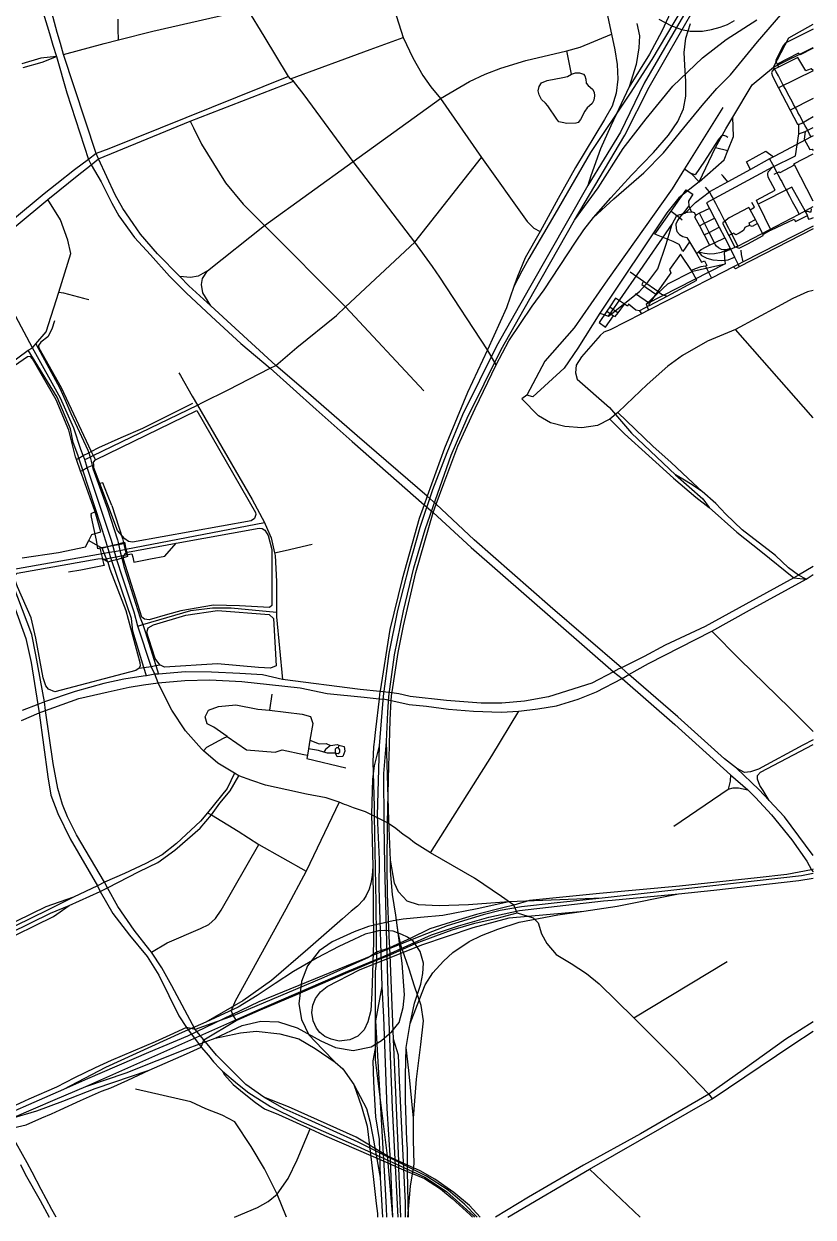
# Model space of a CAD drawing. Header units: inches. Extents: x 13376993 to 13384473, y 3540054 to 3544554.
# Drawn here: x 13382507 to 13384473, y 3540054 to 3543029 of the extents above; entities that cross this region are included whole.
import ezdxf

# ---------------------------------------------------------------- set-up
doc = ezdxf.new("R2010")
doc.units = ezdxf.units.IN
doc.header["$MEASUREMENT"] = 0

msp = doc.modelspace()

# ---------------------------------------------------------------- linework, layer by layer
for points in [[(13384235.8, 3543350.7), (13384212, 3543337.8), (13384193.4, 3543324.5), (13384178.8, 3543310.9), (13384162, 3543290.2), (13384148.3, 3543269.7), (13384136.4, 3543242.1), (13384130.4, 3543215.3), (13384125.6, 3543159.8), (13384124.4, 3543106), (13384119.4, 3543075.9), (13384112.6, 3543046.5), (13384095.9, 3543010.8), (13384065.4, 3542953.3), (13384015, 3542871.8)], [(13382589.9, 3543007.5), (13382572.6, 3543069.3), (13382532.8, 3543207.3)], [(13382508.4, 3543204.7), (13382522.4, 3543163.8), (13382570.2, 3543004.5)], [(13384193.2, 3543147.2), (13384144.1, 3543063.2), (13384070.8, 3542939.7)], [(13383398.1, 3543145.7), (13383434.6, 3543046.9), (13383451.8, 3542995.1), (13383476.1, 3542944.4), (13383501, 3542899.8), (13383520.5, 3542872), (13383545, 3542842.7), (13383646.4, 3542695.8), (13383760.8, 3542536), (13383777.4, 3542519.2), (13383793.1, 3542511)], [(13383957.8, 3543119.3), (13383949.3, 3543102.7), (13383952.7, 3543088.1), (13383970.5, 3543003.2), (13383978.7, 3542964), (13383985, 3542927.7), (13383986.2, 3542890.7), (13383982.3, 3542855.7), (13383972, 3542823.3), (13383953.3, 3542790.5), (13383881, 3542670.6), (13383837.5, 3542593.8), (13383793.1, 3542511), (13383755.4, 3542445.4), (13383736.3, 3542399.3), (13383727.3, 3542374.1)], [(13383878.3, 3542539.6), (13384004.1, 3542751.1), (13384064.4, 3542870.8), (13384181.8, 3543075.5), (13384221.7, 3543141.3)], [(13384205.6, 3543145.3), (13384138.3, 3543029.8), (13384052.4, 3542880.7), (13383993.4, 3542758.4), (13383911.8, 3542625.6)], [(13383480.9, 3542484.9), (13383327.1, 3542685.5), (13383205, 3542852.1), (13383178.2, 3542886.1), (13383170.8, 3542891.6), (13383165.8, 3542897.6), (13383105.2, 3542998.5), (13383064.2, 3543064.8), (13383048.3, 3543095)], [(13383925.9, 3542545.8), (13383976.9, 3542592.7), (13384051.3, 3542657.8), (13384100.3, 3542706.9), (13384151.3, 3542769.5), (13384196.9, 3542825.5), (13384233.4, 3542868), (13384267, 3542901.7), (13384334.2, 3542983.8), (13384392.7, 3543051.4), (13384437.5, 3543109.7)], [(13382605.2, 3542952.8), (13382706.3, 3542979.8), (13382742.4, 3542988.8), (13382828, 3543010.4), (13383064.2, 3543064.8)], [(13382741.9, 3543015.3), (13382741.4, 3543040.2)], [(13383417.6, 3541232.9), (13383419.3, 3541293.6), (13383422, 3541341.9), (13383422.1, 3541343.3), (13383423.6, 3541361), (13383423.9, 3541363.8), (13383438.8, 3541461.8), (13383452.2, 3541527.8), (13383483.1, 3541661.2), (13383526.3, 3541810.9), (13383533.5, 3541831.9), (13383552.6, 3541882.8), (13383588.1, 3541975.7), (13383630.7, 3542069.9), (13383683.2, 3542178.7), (13383715.2, 3542238.6), (13383772.8, 3542324.7), (13383803.1, 3542365.9), (13383881, 3542484.7), (13383901.5, 3542515.3), (13383925.9, 3542545.8), (13383968.7, 3542595), (13384020.7, 3542651.7), (13384075, 3542707.7), (13384113.1, 3542751.2), (13384135.8, 3542785.2), (13384150.3, 3542816.8), (13384156.3, 3542848.2), (13384156.2, 3542885), (13384153.4, 3542925.4), (13384151.7, 3542957), (13384156.1, 3542993.1), (13384167.2, 3543029.9)], [(13384033.5, 3543029.4), (13384040.7, 3542999), (13384038.4, 3542968.7), (13384032.3, 3542927.3), (13384015, 3542871.8)], [(13384057, 3542792.1), (13384123.7, 3542873.6), (13384197.1, 3542944.1), (13384256.8, 3542990), (13384332.7, 3543038.4)], [(13384088.6, 3543040.6), (13384118.3, 3543024.7), (13384145, 3543015), (13384167, 3543010.8), (13384197.1, 3543010.9), (13384219.7, 3543014.4), (13384241.7, 3543020.3), (13384259.6, 3543027.5), (13384277.3, 3543036.9)], [(13384169.2, 3542656.1), (13384189.5, 3542634.9), (13384230.2, 3542720.4), (13384255.3, 3542767.2), (13384272.8, 3542796.5), (13384321, 3542877.1), (13384374.6, 3542920.9), (13384412.7, 3542994.1), (13384473, 3543028.1)], [(13382570.2, 3543004.5), (13382578.8, 3542975.7)], [(13382597.5, 3542979.7), (13382589.9, 3543007.5)], [(13382742.4, 3542988.8), (13382741.9, 3543015.3)], [(13382964, 3542413.2), (13383106.1, 3542526.4), (13383327.1, 3542685.5), (13383545, 3542842.7), (13383617, 3542885), (13383656.3, 3542903.1), (13383694.8, 3542918.5), (13383757.6, 3542937.3), (13383859.5, 3542961.5), (13383893, 3542970.8), (13383970.5, 3543003.2)], [(13384473, 3543015.6), (13384403.4, 3542981), (13384398.6, 3542974.3), (13384379.5, 3542936.3), (13384383.4, 3542927.9), (13384386.5, 3542921)], [(13382578.8, 3542975.7), (13382587.5, 3542947.5), (13382613.2, 3542857), (13382667.2, 3542691), (13382674, 3542677.1), (13382699.1, 3542635), (13382726.1, 3542582.1), (13382743.5, 3542550.2), (13382782, 3542496.1), (13382821.7, 3542452.9), (13382869.7, 3542400), (13382911.2, 3542357.9), (13382973.7, 3542299), (13383047, 3542232.3), (13383119.9, 3542170.1), (13383234.5, 3542067.6), (13383324.7, 3541987.7)], [(13383337.3, 3542001.7), (13383209.3, 3542112.9), (13383134.1, 3542177.4), (13382972.4, 3542325.8), (13382917.5, 3542376.1), (13382895.2, 3542398.8), (13382839.7, 3542455.2), (13382797.5, 3542504.9), (13382778.6, 3542530.9), (13382752.8, 3542568.6), (13382734.1, 3542602.4), (13382692.9, 3542692.3), (13382686.3, 3542705.8), (13382605.2, 3542952.8), (13382597.5, 3542979.7)], [(13383170.8, 3542891.6), (13383369.6, 3542964.5), (13383451.8, 3542995.1)], [(13384468.2, 3542747), (13384464.4, 3542754), (13384457, 3542767.9), (13384453.5, 3542774.3), (13384449.3, 3542782.2), (13384446.1, 3542788.1), (13384442.3, 3542795), (13384439.3, 3542800.8), (13384435.3, 3542808.1), (13384432.1, 3542814.1), (13384428.1, 3542821.5), (13384424.6, 3542828), (13384420.7, 3542835.2), (13384417.5, 3542841.2), (13384413.3, 3542848.9), (13384410.2, 3542854.7), (13384406.5, 3542861.6), (13384403.2, 3542867.7), (13384397.9, 3542877.5), (13384393.4, 3542886), (13384386.5, 3542898.8), (13384380.7, 3542909.5), (13384374.6, 3542920.9), (13384473, 3542970)], [(13382549.2, 3542942.9), (13382501.5, 3542929.4)], [(13382587.5, 3542947.5), (13382549.2, 3542942.9)], [(13382552.5, 3542933), (13382587.5, 3542947.5)], [(13383870.7, 3542903.7), (13383859.5, 3542961.5)], [(13384070.8, 3542939.7), (13384017.2, 3542856.3)], [(13384473, 3542912.5), (13384467.8, 3542916.4), (13384459.3, 3542913.5), (13384455, 3542911.3), (13384435.3, 3542944.8), (13384386.5, 3542921), (13384374.4, 3542915.1), (13384370.7, 3542910.7), (13384369.5, 3542906.6), (13384371.7, 3542898.7), (13384387.2, 3542869.1), (13384416.1, 3542814), (13384434.3, 3542779.1), (13384437.1, 3542779), (13384439.2, 3542778.9), (13384444.7, 3542781.5), (13384473, 3542798.1)], [(13384473, 3542967.9), (13384441, 3542951.5), (13384436.3, 3542955.3), (13384383.4, 3542927.9)], [(13382504.7, 3542920), (13382552.5, 3542933)], [(13384473, 3542911.5), (13384387.2, 3542869.1)], [(13383165.8, 3542897.6), (13382717.9, 3542716.9), (13382686.3, 3542705.8), (13382667.2, 3542691), (13382633.1, 3542665)], [(13382639.4, 3542649.9), (13382674, 3542677.1), (13382692.9, 3542692.3), (13382921.3, 3542786.2), (13383178.2, 3542886.1)], [(13383810.3, 3542887.9), (13383849.4, 3542894.8), (13383861.1, 3542897.8), (13383870.7, 3542903.7), (13383881, 3542906.4), (13383891.3, 3542907.1), (13383900.9, 3542903.7), (13383904.3, 3542899.2), (13383906.4, 3542891.3), (13383907.4, 3542881), (13383912.2, 3542875.2), (13383923.5, 3542865.9), (13383927.3, 3542858.4), (13383928.3, 3542849.1), (13383926.6, 3542838.8), (13383922.8, 3542830.6), (13383916, 3542824.4), (13383910.1, 3542819.3), (13383904, 3542811.4), (13383893.7, 3542790.1), (13383887.8, 3542783.3), (13383881.7, 3542780.9), (13383859.7, 3542780.5), (13383847.7, 3542782.6), (13383839.1, 3542784.7), (13383834.3, 3542791.5), (13383811.7, 3542824.4), (13383806.6, 3542831), (13383795.9, 3542840.2), (13383790.8, 3542851.5), (13383788, 3542861.8), (13383790.4, 3542872.8), (13383796.6, 3542881.4), (13383810.3, 3542887.9)], [(13384015, 3542871.8), (13383969.2, 3542774.6), (13383942.9, 3542717.3), (13383919, 3542649.8), (13383911.8, 3542625.6)], [(13384017.2, 3542856.3), (13383918.4, 3542707.7)], [(13382528, 3542221.6), (13382402.9, 3542455.2), (13382393.4, 3542469.3), (13382295.6, 3542645), (13382269, 3542691.1), (13382241.5, 3542741.1), (13382196, 3542833.4), (13382190.6, 3542844.9)], [(13384248.3, 3542820.6), (13384152.9, 3542667.1), (13384122, 3542617.3), (13383961.1, 3542390.4), (13383877.6, 3542270.7), (13383804.5, 3542187.9), (13383759.6, 3542103.4), (13383747, 3542094)], [(13384473, 3542842.6), (13384416.1, 3542814)], [(13383878.3, 3542539.6), (13383937.9, 3542619.8), (13383999.6, 3542717.9), (13384057, 3542792.1)], [(13384189.5, 3542634.9), (13384251.2, 3542689.8), (13384260.6, 3542712.7), (13384275.1, 3542748.1), (13384272.8, 3542796.5)], [(13382921.3, 3542786.2), (13382929.4, 3542769.5), (13382949.4, 3542728.8), (13383009, 3542632.9), (13383053.1, 3542579.7), (13383106.1, 3542526.4), (13383308, 3542323.4), (13383502.9, 3542114.4)], [(13384331.6, 3542588.9), (13384378.6, 3542614.3), (13384361.2, 3542646.3), (13384360.1, 3542654.1), (13384361.2, 3542659.8), (13384371.6, 3542671.3), (13384429.3, 3542700.1), (13384437.3, 3542754.9), (13384437.1, 3542779)], [(13384437.3, 3542754.9), (13384452.9, 3542760.1), (13384473, 3542770.2)], [(13384260.8, 3542745.5), (13384255.3, 3542749), (13384250.6, 3542750.4), (13384243.9, 3542749.2), (13384236.4, 3542739.3), (13384202.3, 3542686.9), (13384179.5, 3542652.1), (13384169.2, 3542656.1)], [(13384473, 3542749.5), (13384468.2, 3542747), (13384391.7, 3542706.8), (13384374.7, 3542697.5), (13384364.6, 3542692), (13384317, 3542666), (13384260.4, 3542635), (13384214.6, 3542610), (13384219.4, 3542601), (13384223, 3542594.2), (13384226.3, 3542587.7), (13384229.5, 3542581.8), (13384233, 3542575.1), (13384236.5, 3542568.4), (13384239.4, 3542562.9), (13384243, 3542556.1), (13384245.8, 3542550.7), (13384249.8, 3542543), (13384252.6, 3542537.7), (13384256.1, 3542531.1), (13384259.1, 3542525.3), (13384262.4, 3542519.1), (13384265.7, 3542512.7), (13384269.3, 3542505.9), (13384272.2, 3542500.4), (13384275.2, 3542494.7), (13384278.4, 3542488.6), (13384285.7, 3542474.7), (13384437.9, 3542554.6), (13384473, 3542573.1)], [(13384452.9, 3542760.1), (13384450.6, 3542741.2), (13384465.1, 3542715.8), (13384470.9, 3542716.7), (13384473, 3542712.8)], [(13383918.4, 3542707.7), (13383829.6, 3542554.3)], [(13384230.2, 3542720.4), (13384260.6, 3542712.7)], [(13384317, 3542666), (13384306.8, 3542684.7), (13384354.9, 3542711.1), (13384374.7, 3542697.5)], [(13384376.1, 3542654.2), (13384388.2, 3542660.3), (13384390.9, 3542658.5), (13384426.4, 3542677.2), (13384425.1, 3542679.9), (13384473, 3542704.6)], [(13383480.9, 3542484.9), (13383646.4, 3542695.8)], [(13384371.6, 3542671.3), (13384207.2, 3542583), (13384214.6, 3542568.8), (13384227.2, 3542544.7), (13384239.2, 3542521.9), (13384253.2, 3542495.1), (13384266.5, 3542469.8), (13384277.3, 3542447.2), (13384286.2, 3542428.8), (13384288.9, 3542423)], [(13384364.6, 3542692), (13384371.5, 3542679.1), (13384381.8, 3542659.8), (13384385.1, 3542653.6), (13384388.5, 3542647.2), (13384391.3, 3542641.9), (13384394.8, 3542635.4), (13384397.6, 3542630.1), (13384401.7, 3542622.5), (13384404.5, 3542617.2), (13384408, 3542610.7), (13384411, 3542605.1), (13384414.2, 3542599), (13384417.5, 3542592.9), (13384421, 3542586.2), (13384424.1, 3542580.5), (13384427.2, 3542574.7), (13384430.6, 3542568.3), (13384437.9, 3542554.6)], [(13384473, 3542586.5), (13384426.4, 3542677.2)], [(13382633.1, 3542665), (13382588.3, 3542629.9)], [(13382596.1, 3542614.7), (13382639.4, 3542649.9)], [(13384152.9, 3542667.1), (13384160.6, 3542661.9)], [(13384160.6, 3542661.9), (13384169.2, 3542656.1)], [(13384260.4, 3542635), (13384248.6, 3542649.2), (13384245, 3542653.6)], [(13381956.8, 3542083.8), (13381971.3, 3542094), (13382094.2, 3542196.8), (13382109.6, 3542211.7), (13382402.9, 3542455.2), (13382566.4, 3542590.7), (13382596.1, 3542614.7)], [(13382588.3, 3542629.9), (13382557.1, 3542605.2), (13382393.4, 3542469.3), (13382223.5, 3542325.7), (13382181.2, 3542297.6), (13382095.3, 3542225.3)], [(13383911.8, 3542625.6), (13383766.7, 3542370.8)], [(13384189.5, 3542634.9), (13384138.4, 3542595.3), (13384108.6, 3542557.5), (13383941.9, 3542307.2), (13383963.5, 3542300.3), (13384040.4, 3542361.4), (13384061.5, 3542385.1), (13384086.1, 3542418.3), (13384106.8, 3542479.3), (13384121.6, 3542529.8)], [(13384165, 3542485.4), (13384148.2, 3542461.6), (13384139.6, 3542479), (13384124.3, 3542486.4), (13384078.5, 3542504.6), (13384119.3, 3542562.2), (13384156.6, 3542615), (13384173.3, 3542604.4), (13384162.3, 3542587.2), (13384163.6, 3542574.9), (13384169.7, 3542559.4)], [(13384214.6, 3542610), (13384209.3, 3542616.9), (13384205.2, 3542622.1)], [(13384473, 3542545.6), (13384463.1, 3542541.5), (13384460.4, 3542545.5), (13384458.7, 3542550.9), (13384456.7, 3542557), (13384454.5, 3542560.8), (13384419.7, 3542621.8), (13384336.4, 3542579.7), (13384331.6, 3542588.9)], [(13382528, 3542221.6), (13382536.3, 3542231.5), (13382561.9, 3542260.8), (13382593.9, 3542360.2), (13382623.2, 3542456.6), (13382616.3, 3542489.4), (13382598.1, 3542540.3), (13382566.4, 3542590.7)], [(13384121.6, 3542529.8), (13384133.3, 3542551.2), (13384141, 3542553.2), (13384154.1, 3542556.7), (13384179.8, 3542583.2), (13384214.6, 3542610)], [(13384316.5, 3542565.2), (13384327.4, 3542571.8), (13384320.4, 3542583.1)], [(13383829.6, 3542554.3), (13383764.5, 3542444.2), (13383747.5, 3542412.1), (13383727.3, 3542374.1)], [(13384119.3, 3542562.2), (13384140.5, 3542545.7), (13384146.4, 3542540.3)], [(13384214.6, 3542568.8), (13384190, 3542556.7), (13384180.6, 3542552.1), (13384177.6, 3542557.4), (13384172.7, 3542559.6), (13384169.7, 3542559.4), (13384150.4, 3542558), (13384140.5, 3542545.7), (13384135.1, 3542538.9), (13384131.3, 3542529.1), (13384132.1, 3542518.4), (13384133.9, 3542511.2), (13384139.8, 3542503.5), (13384148.7, 3542498.5), (13384158.3, 3542496.6), (13384165, 3542485.4), (13384182.3, 3542456.2), (13384187.1, 3542460.3), (13384193.8, 3542466), (13384204.6, 3542472.3), (13384214.8, 3542477.1), (13384227.3, 3542483), (13384253.2, 3542495.1)], [(13384163.6, 3542574.9), (13384150.4, 3542558)], [(13384180.6, 3542552.1), (13384177.4, 3542547.4), (13384190.2, 3542525.7), (13384201.3, 3542502.5), (13384214.8, 3542477.1)], [(13384258.7, 3542466.1), (13384251.7, 3542465.6), (13384245.2, 3542466.4), (13384237.5, 3542470.4), (13384232, 3542474.7), (13384229.4, 3542478.8), (13384227.3, 3542483), (13384214.1, 3542509), (13384202.5, 3542532), (13384190, 3542556.7)], [(13384336.4, 3542579.7), (13384367.7, 3542514.6), (13384348.8, 3542504), (13384334.4, 3542531.2), (13384329.2, 3542541.1), (13384316.5, 3542565.2), (13384313.2, 3542571.3), (13384264, 3542545.3), (13384248.2, 3542533), (13384247.8, 3542530.3), (13384263.1, 3542501.1), (13384277.3, 3542473.8), (13384288.5, 3542469.5), (13384310.4, 3542480.2), (13384348.6, 3542500.9), (13384348.8, 3542504)], [(13384454.5, 3542560.8), (13384460.2, 3542561.8), (13384463.6, 3542560.4), (13384468.1, 3542559.9), (13384469, 3542567.6)], [(13383777.9, 3542362.3), (13383878.3, 3542539.6)], [(13384473, 3542524.2), (13384298.9, 3542435.2), (13384286.2, 3542428.8), (13384274.4, 3542422.7), (13384219.8, 3542394.8), (13384063.1, 3542314.8), (13384045.8, 3542305.9), (13383967.1, 3542265.7), (13383951.8, 3542260), (13383942.2, 3542252.1), (13383896, 3542198.7)], [(13383963.5, 3542300.3), (13384034.4, 3542403.1), (13384121.6, 3542529.8)], [(13384190.2, 3542525.7), (13384202.5, 3542532), (13384227.2, 3542544.7)], [(13384315.6, 3542527), (13384303.2, 3542521.2), (13384299.8, 3542513.4), (13384289.2, 3542507.1), (13384280.5, 3542502.9), (13384276.5, 3542505.3), (13384275.5, 3542507.3), (13384263.1, 3542501.1)], [(13384334.4, 3542531.2), (13384321, 3542523.4), (13384315.9, 3542525.6), (13384315.6, 3542527), (13384314.1, 3542532.7), (13384329.2, 3542541.1)], [(13384367.7, 3542514.6), (13384425.6, 3542541.7), (13384429.3, 3542535.9), (13384458.7, 3542550.9)], [(13384201.3, 3542502.5), (13384214.1, 3542509), (13384239.2, 3542521.9)], [(13384473, 3542518.1), (13384288.9, 3542423), (13384279.8, 3542418.3), (13384274.4, 3542422.7)], [(13383015.3, 3542116.7), (13383119.9, 3542170.1), (13383134.1, 3542177.4), (13383186.9, 3542222.1), (13383285.4, 3542302.2), (13383308, 3542323.4), (13383480.9, 3542484.9)], [(13383683.2, 3542178.7), (13383662.1, 3542216.5), (13383542.9, 3542397.6), (13383524.5, 3542423.6), (13383480.9, 3542484.9)], [(13384285.7, 3542474.7), (13384251.2, 3542459.8), (13384252.5, 3542444.2), (13384253.1, 3542436.9), (13384253.6, 3542430.2), (13384057.4, 3542329.8), (13384063.1, 3542314.8)], [(13384187.1, 3542460.3), (13384202.6, 3542456.8), (13384216, 3542455.8), (13384227.7, 3542456.6), (13384244.8, 3542459.5), (13384258.7, 3542466.1), (13384266.5, 3542469.8)], [(13384298.9, 3542435.2), (13384294.3, 3542453.7), (13384293.8, 3542464.4)], [(13384205.3, 3542424.7), (13384193, 3542422.9), (13384179.2, 3542418.4), (13384169.7, 3542413.6), (13384142.6, 3542454.7), (13384115.4, 3542416.3), (13384118.8, 3542408.4), (13384086.1, 3542362.3), (13384080.8, 3542354.9), (13384065, 3542332.6), (13384063.8, 3542331), (13384065.2, 3542326.9), (13384109, 3542350.2), (13384183.3, 3542389.8), (13384169.7, 3542413.6)], [(13384182.3, 3542456.2), (13384195.1, 3542435.1), (13384202.1, 3542438.3), (13384208.2, 3542426.7), (13384205.3, 3542424.7), (13384219.8, 3542394.8)], [(13384187.1, 3542460.3), (13384195.1, 3542451.4), (13384208.6, 3542444.6), (13384223.1, 3542440.5), (13384246, 3542438.5), (13384261.6, 3542440.5), (13384277.3, 3542447.2)], [(13382964, 3542413.2), (13382940.5, 3542400.2), (13382921.8, 3542396.6), (13382895.2, 3542398.8)], [(13382972.4, 3542325.8), (13382952.5, 3542358.7), (13382948.9, 3542379.2), (13382951.9, 3542394.2), (13382964, 3542413.2)], [(13384017.2, 3542410.7), (13384050.4, 3542387.4), (13384086.1, 3542362.3)], [(13384057.4, 3542329.8), (13384111.4, 3542381), (13384173.6, 3542412.1), (13384253.6, 3542430.2)], [(13383727.3, 3542374.1), (13383709.5, 3542320.5), (13383662.1, 3542216.5), (13383612.3, 3542110), (13383554.4, 3541970.7), (13383511.4, 3541851.7), (13383503.6, 3541830.2), (13383491.2, 3541795.8), (13383449, 3541644.9), (13383418.8, 3541518.9), (13383393.9, 3541366.4), (13383393.7, 3541364.4), (13383391.9, 3541347.7), (13383391.9, 3541346.6), (13383382.8, 3541269.9), (13383379.2, 3541239)], [(13384050.4, 3542387.4), (13384045.9, 3542379), (13384080.8, 3542354.9)], [(13382593.9, 3542360.2), (13382605, 3542358.5)], [(13382605, 3542358.5), (13382655, 3542345)], [(13382655, 3542345), (13382668.7, 3542341.5)], [(13383766.7, 3542370.8), (13383683.8, 3542225.2), (13383599.5, 3542053.9), (13383560.4, 3541959.7), (13383524.4, 3541866.9), (13383493.1, 3541773.5), (13383466, 3541676), (13383437.7, 3541566.4), (13383416.1, 3541459.4), (13383401.5, 3541352.7), (13383398.5, 3541312.3)], [(13383413.7, 3541313), (13383415.7, 3541352.2), (13383429.7, 3541455.8), (13383452.3, 3541565.9), (13383478.5, 3541673.2), (13383506.1, 3541768.3), (13383537.6, 3541859.3), (13383571.3, 3541953.5), (13383610.9, 3542046), (13383695.6, 3542216.9), (13383777.9, 3542362.3)], [(13384473, 3542363.8), (13384458.8, 3542361), (13384422.2, 3542344), (13384384, 3542323.4), (13384279.8, 3542266.9), (13384210.1, 3542237.9), (13384147.3, 3542201.9), (13384110.8, 3542175.2), (13384059.6, 3542130.2), (13384007.6, 3542079.7), (13383986.1, 3542060.2), (13383966.9, 3542043), (13383935.9, 3542027.8), (13383897.2, 3542022), (13383854.5, 3542025.2), (13383818.4, 3542034.3), (13383788.8, 3542051.6), (13383747, 3542094)], [(13384065.2, 3542326.9), (13384040.5, 3542313.8), (13384031, 3542315.4), (13384012.7, 3542329.7), (13384010.7, 3542324.9), (13384003.1, 3542329.8), (13383980.3, 3542344.8), (13383966.2, 3542323.5), (13383958.8, 3542312.3), (13383940.3, 3542284.4), (13383955.9, 3542273.1), (13383975.4, 3542301.1), (13383980.1, 3542298.9), (13383987.2, 3542308.4), (13384003.1, 3542329.8)], [(13384030.9, 3542356.5), (13384065, 3542332.6)], [(13384086.1, 3542362.3), (13384095.7, 3542355), (13384104.1, 3542351.8), (13384109, 3542350.2)], [(13383966.2, 3542323.5), (13383987.2, 3542308.4)], [(13382582.7, 3542288.4), (13382576.2, 3542267.8), (13382565.9, 3542249), (13382548.4, 3542235.6), (13382543.2, 3542227.4), (13382543.6, 3542221.2), (13382599.1, 3542122.1), (13382667.4, 3541977.3), (13382674.3, 3541962.5), (13382693.1, 3541972.9), (13382749, 3541997.6), (13382803.2, 3542021.2), (13382927.7, 3542083.3)], [(13383941.9, 3542307.2), (13383887, 3542220.3), (13383853.1, 3542170.3), (13383774.3, 3542099.4), (13383759.6, 3542103.4)], [(13383958.8, 3542312.3), (13383975.4, 3542301.1)], [(13384040.5, 3542313.8), (13384045.8, 3542305.9)], [(13384473, 3542046.7), (13384279.8, 3542266.9)], [(13382558.1, 3541339.1), (13382536.1, 3541456.2), (13382526, 3541506.4), (13382503.4, 3541568.2), (13382465.4, 3541667), (13382438.1, 3541716.3), (13382406.9, 3541765.6), (13382240.6, 3542010.9), (13382109.6, 3542211.7), (13382095.3, 3542225.3)], [(13382536.3, 3542231.5), (13382596.1, 3542121), (13382609.8, 3542090.5), (13382623.8, 3542057.2), (13382666, 3541966.3), (13382668.2, 3541959.2), (13382671.4, 3541949), (13382674.6, 3541938.9), (13382676.6, 3541927.9), (13382678, 3541920.1), (13382714.7, 3541819.9), (13382739.8, 3541742.4), (13382742, 3541732.8), (13382746, 3541716.3), (13382750.6, 3541696.8), (13382755.5, 3541676.2), (13382796.4, 3541548.3), (13382802.6, 3541531.7), (13382809, 3541514.3), (13382835.7, 3541429.1), (13382842.2, 3541408.1)], [(13382240.6, 3542010.9), (13382517.2, 3542215.1), (13382528, 3542221.6)], [(13382501.9, 3541698.1), (13382593, 3541710.6), (13382660.5, 3541725), (13382668.2, 3541740.9), (13382676, 3541756.2), (13382698.1, 3541762.9), (13382684, 3541812), (13382650.7, 3541905.8), (13382647.8, 3541914), (13382637.5, 3541942.7), (13382635.1, 3541949.5), (13382618.7, 3542015.8), (13382587.3, 3542091.6), (13382527.9, 3542193.4), (13382522.8, 3542199.4), (13382515.7, 3542199.1), (13382472.1, 3542168.7)], [(13382811.8, 3541403.9), (13382805.6, 3541424.4), (13382777.8, 3541515.3), (13382774.4, 3541546.2), (13382726.1, 3541690), (13382722.6, 3541700.5), (13382719.2, 3541711.5), (13382714.9, 3541725.6), (13382698.3, 3541779.4), (13382653.2, 3541916.6), (13382643.5, 3541945.9), (13382640.6, 3541954.7), (13382629.7, 3541984.9), (13382622.8, 3542019.2), (13382589.2, 3542098.1), (13382517.2, 3542215.1)], [(13383292.1, 3541088.5), (13383259.4, 3541099.1), (13383210.7, 3541108.3), (13383161.8, 3541119.1), (13383108.7, 3541130.9), (13383074.4, 3541142.7), (13383042.5, 3541154.3), (13383031.1, 3541160.7), (13382989.6, 3541186.1), (13382954.4, 3541216.5), (13382948.8, 3541221.3), (13382909.1, 3541266.8), (13382874.8, 3541317.6), (13382857.5, 3541351.9), (13382841.3, 3541386), (13382833.1, 3541407.4), (13382824.1, 3541427.1), (13382790.6, 3541527.5), (13382781.4, 3541562.1), (13382752.5, 3541649.7), (13382737.8, 3541693), (13382732.3, 3541713.9), (13382728.3, 3541729.1), (13382725, 3541741.3), (13382664, 3541922.5), (13382658.4, 3541943.1), (13382654, 3541952.5), (13382648.4, 3541967.4), (13382631.1, 3542020.7), (13382598.1, 3542096.1), (13382528, 3542221.6)], [(13383896, 3542198.7), (13383882.8, 3542178.1), (13383880.8, 3542158.8), (13383885.4, 3542143.1), (13383966, 3542072.1), (13384020.6, 3542008.4), (13384130, 3541904.4)], [(13382892.8, 3542158.5), (13382896.6, 3542151.9)], [(13382896.6, 3542151.9), (13382925.8, 3542101)], [(13382951.7, 3542085), (13383015.3, 3542116.7)], [(13382658.4, 3541943.1), (13382671.4, 3541949), (13382679.2, 3541952.7), (13382938.9, 3542077.9)], [(13382925.8, 3542101), (13382938.9, 3542077.9)], [(13382938.9, 3542077.9), (13382951.7, 3542085)], [(13382938.9, 3542077.9), (13383075.5, 3541843.4), (13383106, 3541786), (13383107.7, 3541781.3), (13383122.8, 3541747.2), (13383131, 3541710.4), (13383132.5, 3541703.6), (13383136.4, 3541638.7), (13383136.4, 3541562.3), (13383136.4, 3541550.6), (13383151.2, 3541394.3)], [(13382680.8, 3541921.7), (13382680.6, 3541929.8), (13382680.4, 3541936.1), (13382684.6, 3541941.9), (13382937.3, 3542065), (13383083.8, 3541810.9), (13383084.8, 3541805.7), (13383081.4, 3541796.1), (13383072.8, 3541790.3), (13382777.2, 3541736.8), (13382767.6, 3541738.5), (13382758.3, 3541745), (13382739.8, 3541765.9), (13382695.5, 3541882.7), (13382680.8, 3541921.7)], [(13383966.9, 3542043), (13384003.5, 3542007.2), (13384063.6, 3541951.8), (13384124.9, 3541896.4), (13384180.9, 3541848.6), (13384214.4, 3541823.3), (13384283, 3541761.5), (13384342.5, 3541714.3), (13384424.9, 3541647.7), (13384455.4, 3541644.7), (13384436.9, 3541654.3), (13384411.5, 3541672.7), (13384379.2, 3541703.5), (13384296.2, 3541767.4), (13384255.3, 3541806.5), (13384230.3, 3541833), (13384196.7, 3541863.3), (13384161.3, 3541896.4), (13384119.3, 3541935), (13384073.8, 3541976.3), (13383986.1, 3542060.2)], [(13383324.7, 3541987.7), (13383503.6, 3541830.2), (13383526.3, 3541810.9), (13383621, 3541723.2), (13383975.7, 3541413.5), (13383997.6, 3541396.8), (13384128.6, 3541282.3), (13384267.5, 3541156.8), (13384310, 3541119.5), (13384329.9, 3541100.2), (13384369.3, 3541056.9), (13384419.7, 3540994.5), (13384457, 3540941.3), (13384469.2, 3540920.2)], [(13384473.1, 3540955.3), (13384453.9, 3540981.5), (13384401.5, 3541052.3), (13384363.5, 3541092.7), (13384337.9, 3541120), (13384282.4, 3541173.7), (13384252.1, 3541196.3), (13384135.8, 3541301.6), (13384014.3, 3541406.9), (13383995.7, 3541423.8), (13383817.5, 3541576.8), (13383628.9, 3541742.5), (13383533.5, 3541831.9), (13383511.4, 3541851.7), (13383337.3, 3542001.7)], [(13382637.5, 3541942.7), (13382643.5, 3541945.9), (13382654, 3541952.5), (13382668.2, 3541959.2), (13382674.3, 3541962.5), (13382679.2, 3541952.7), (13382684.6, 3541941.9)], [(13382647.8, 3541914), (13382653.2, 3541916.6), (13382664, 3541922.5), (13382676.6, 3541927.9), (13382680.6, 3541929.8)], [(13384196.7, 3541863.3), (13384167.9, 3541882.4), (13384153, 3541891.5), (13384130, 3541904.4), (13384198.6, 3541844.6), (13384214.4, 3541823.3)], [(13382714.8, 3541854.9), (13382703.1, 3541884.3), (13382695.5, 3541882.7)], [(13382725.5, 3541828.4), (13382714.8, 3541854.9)], [(13382684, 3541812), (13382673.2, 3541807.8), (13382673.9, 3541803.1)], [(13382725.5, 3541828.4), (13382752.6, 3541746), (13382755.6, 3541732.3), (13382761.6, 3541704.9)], [(13382447.5, 3541664.2), (13382465.4, 3541667), (13382476.4, 3541668.9), (13382706.7, 3541709.3), (13382719.2, 3541711.5), (13382732.3, 3541713.9), (13382746, 3541716.3), (13382760.8, 3541719.2), (13383106, 3541786)], [(13382679.8, 3541775.9), (13382673.9, 3541803.1)], [(13382755.6, 3541732.3), (13382696.2, 3541721.4), (13382691.1, 3541720.5), (13382687.1, 3541741.4), (13382679.8, 3541775.9)], [(13382864.6, 3541556.4), (13382818.7, 3541543.3), (13382807.4, 3541544.7), (13382800.2, 3541549.9), (13382754.7, 3541694.5), (13382755, 3541698), (13382755.1, 3541700.8), (13382759.3, 3541708.2), (13382762.7, 3541710.4), (13382765, 3541711.8), (13382886.3, 3541734), (13383092.6, 3541771.7), (13383099.9, 3541770.7), (13383106.7, 3541766.4), (13383115.2, 3541753), (13383124.7, 3541718.7), (13383124.1, 3541579.2), (13383118.4, 3541573.9), (13383043.9, 3541578), (13382979.1, 3541580), (13382897.7, 3541566), (13382864.6, 3541556.4)], [(13382696.2, 3541721.4), (13382701.8, 3541698.4), (13382702.8, 3541693.9), (13382705.1, 3541683.5), (13382706.2, 3541678.5), (13382648.3, 3541667)], [(13382668.2, 3541740.9), (13382701.7, 3541722)], [(13382701.7, 3541722), (13382714.9, 3541725.6), (13382728.3, 3541729.1), (13382742, 3541732.8), (13382756.9, 3541736.8), (13382760.8, 3541719.2), (13382762.7, 3541710.4), (13382764.8, 3541700.8), (13382755, 3541698), (13382750.6, 3541696.8), (13382737.8, 3541693), (13382726.1, 3541690), (13382715.4, 3541687.1), (13382706.7, 3541709.3), (13382701.7, 3541722)], [(13382857.9, 3541701.8), (13382886.3, 3541734)], [(13383157.6, 3541716.3), (13383224.9, 3541731.4)], [(13382524.9, 3541548.2), (13382490.6, 3541625.6), (13382483.7, 3541644.1), (13382484, 3541653.6), (13382489.7, 3541659.3), (13382690.6, 3541695.4), (13382702.6, 3541696), (13382712.7, 3541690.6), (13382715.4, 3541687.1), (13382721.1, 3541669.7), (13382760.8, 3541566.1), (13382795.7, 3541436.5), (13382796, 3541428.8), (13382793.9, 3541422.5), (13382785.9, 3541416.8), (13382583.4, 3541364), (13382567.9, 3541370.3), (13382561.6, 3541378.3), (13382554.5, 3541398.3), (13382536, 3541497.2), (13382524.9, 3541548.2)], [(13382702.8, 3541693.9), (13382761.6, 3541704.9), (13382775.6, 3541707.9), (13382777.9, 3541699.6), (13382780.5, 3541686.8), (13382822.2, 3541695)], [(13382822.2, 3541695), (13382857.9, 3541701.8)], [(13383131, 3541710.4), (13383157.6, 3541716.3)], [(13382447.5, 3541664.2), (13382485.2, 3541570.4), (13382511.4, 3541496.7), (13382524.5, 3541436.8), (13382541.1, 3541332.1)], [(13382648.3, 3541667), (13382617.4, 3541661.7)], [(13384473.1, 3541676), (13384436.9, 3541654.3)], [(13383466.4, 3541332.5), (13383509.8, 3541328.1), (13383564.4, 3541320.2), (13383627.1, 3541315.4), (13383696.1, 3541312.7), (13383739.6, 3541315.5), (13383787.4, 3541321.5), (13383834, 3541329.1), (13383888, 3541345.4), (13383933.7, 3541364.1), (13383997.6, 3541396.8), (13384014.3, 3541406.9), (13384063.2, 3541434.4), (13384220.9, 3541514.9), (13384314.3, 3541567.3), (13384455.4, 3541644.7)], [(13384436.9, 3541654.3), (13384424.9, 3541647.7), (13384263.3, 3541558.6), (13384203.8, 3541526.7), (13384104.5, 3541480), (13384052.3, 3541451.5), (13383995.7, 3541423.8), (13383989.1, 3541420.7), (13383975.7, 3541413.5), (13383922.1, 3541384.9), (13383813.6, 3541351.1), (13383754, 3541340.8), (13383697.2, 3541335.3), (13383645.6, 3541335.3), (13383559.8, 3541341.7), (13383469.4, 3541352.4)], [(13384455.4, 3541644.7), (13384473.1, 3541656.3)], [(13382790.6, 3541527.5), (13382802.6, 3541531.7), (13382922.4, 3541566.1), (13382976.6, 3541572.9), (13383023.1, 3541572.9), (13383136.4, 3541562.3)], [(13382818.7, 3541493), (13382813.2, 3541511.2), (13382816.2, 3541523.6), (13382829.3, 3541530.4), (13382910.2, 3541554.8), (13382989.4, 3541566.8), (13383117.4, 3541556.8), (13383128.4, 3541546.5), (13383134.9, 3541428.6), (13383121.2, 3541422.7), (13383091, 3541424.1), (13382989.4, 3541433.4), (13382856.7, 3541425.1), (13382845.4, 3541430.6), (13382833.7, 3541447.1), (13382818.7, 3541493)], [(13384473.1, 3541264.7), (13384465.3, 3541272.8), (13384414.9, 3541323.2), (13384289.6, 3541444.8), (13384220.9, 3541514.9)], [(13382793.9, 3541422.5), (13382805.6, 3541424.4), (13382824.1, 3541427.1), (13382835.7, 3541429.1), (13382845.4, 3541430.6)], [(13383451.3, 3541356.6), (13383440.5, 3541359.1), (13383423.6, 3541361), (13383393.7, 3541364.4), (13383344.8, 3541369.9), (13383151.2, 3541394.3), (13383101, 3541405.7), (13383044.6, 3541409.7), (13382974.4, 3541413.1), (13382908.9, 3541413.4), (13382842.2, 3541408.1), (13382833.1, 3541407.4), (13382811.8, 3541403.9), (13382804.1, 3541402.6), (13382756, 3541395.6), (13382705.9, 3541384.6), (13382634.1, 3541364.2), (13382558.1, 3541339.1)], [(13382560.4, 3541317.1), (13382643.4, 3541346.9), (13382716.5, 3541364.1), (13382769.2, 3541375.5), (13382804.6, 3541381.4), (13382841.3, 3541386), (13382907.8, 3541391.9), (13382969.5, 3541393.4), (13383050, 3541389.7), (13383118.5, 3541382.1), (13383194.6, 3541373.4), (13383262.3, 3541359.4), (13383354.8, 3541350.2), (13383391.9, 3541346.6), (13383405.9, 3541345.3), (13383422, 3541341.9), (13383448.4, 3541336.3)], [(13382558.1, 3541339.1), (13382541.1, 3541332.1)], [(13382560.4, 3541317.1), (13382558.1, 3541339.1)], [(13383124.5, 3541357.9), (13383118.6, 3541317.6)], [(13383448.4, 3541336.3), (13383466.4, 3541332.5)], [(13383469.4, 3541352.4), (13383451.3, 3541356.6)], [(13382500.6, 3541292.2), (13382544.5, 3541311), (13382560.4, 3541317.1)], [(13382541.1, 3541332.1), (13382502.3, 3541317.1)], [(13382541.1, 3541332.1), (13382544.5, 3541311), (13382566.1, 3541151.4), (13382573.7, 3541106.5), (13382590.8, 3541060.2), (13382622.3, 3540997.1), (13382689.7, 3540880.2), (13382696.9, 3540866), (13382727.8, 3540811.4), (13382769.7, 3540757), (13382813.4, 3540704.3), (13382843, 3540657.6), (13382892.6, 3540556), (13382911.4, 3540527.1)], [(13382933.6, 3540521.8), (13382875.4, 3540631.2), (13382850.4, 3540675.4), (13382824.8, 3540714.7), (13382820.7, 3540719.8), (13382781, 3540769.6), (13382740.6, 3540828.8), (13382715, 3540875.2), (13382707.2, 3540889.3), (13382637.5, 3541007.4), (13382615.2, 3541051.8), (13382603.2, 3541082.7), (13382591.2, 3541123), (13382579.4, 3541184.9), (13382560.4, 3541317.1)], [(13383013.4, 3541252.2), (13382980, 3541275.4), (13382963.3, 3541283.8), (13382958.5, 3541301.1), (13382966.9, 3541317.8), (13382991.9, 3541327.4), (13383034.3, 3541331), (13383089.9, 3541320.8), (13383118.6, 3541317.6), (13383199.7, 3541308.3), (13383220.6, 3541302.3), (13383226.6, 3541285), (13383219.3, 3541242.8), (13383215.7, 3541221.9), (13383212.9, 3541205.6)], [(13383398.5, 3541312.3), (13383391.6, 3541229.4), (13383387.1, 3541055.7), (13383391.6, 3540945.8), (13383390.9, 3540876.6), (13383398.7, 3540629), (13383402.4, 3540552.8), (13383410.8, 3540325.4), (13383419, 3540195.4)], [(13383438.8, 3540054.2), (13383424.7, 3540327), (13383415.7, 3540563.3), (13383413.5, 3540645.2), (13383406.3, 3540930.4), (13383404, 3541035.7), (13383403.4, 3541160.1), (13383409.9, 3541239.8), (13383413.7, 3541313)], [(13383519.4, 3540962.2), (13383672.5, 3541203.9), (13383739.6, 3541315.5)], [(13382954.4, 3541216.5), (13382962.1, 3541225.9), (13383003.9, 3541248.6), (13383013.4, 3541252.2), (13383061.2, 3541219.3), (13383132.9, 3541213.3), (13383150.2, 3541218.7), (13383204.5, 3541207.4), (13383212.9, 3541205.6), (13383211.7, 3541197.8), (13383309, 3541174.5)], [(13384473.1, 3541244.4), (13384447.3, 3541230.9), (13384336.7, 3541170.5), (13384316.7, 3541163.9), (13384302.2, 3541162.9), (13384282.4, 3541173.7)], [(13383219.3, 3541242.8), (13383242.1, 3541234.2), (13383260.1, 3541234.8), (13383270.2, 3541229.5), (13383286.9, 3541232.4), (13383291.6, 3541231), (13383304.3, 3541227.1), (13383306.6, 3541215.7), (13383301.3, 3541202.6), (13383287.5, 3541202), (13383283.3, 3541210.9), (13383263, 3541210.4), (13383254.3, 3541213.2), (13383241, 3541217.5), (13383215.7, 3541221.9)], [(13383270.2, 3541229.5), (13383257.7, 3541219.9), (13383254.3, 3541213.2)], [(13383291.6, 3541231), (13383289.9, 3541224.1), (13383285.9, 3541223.8), (13383282, 3541220.8), (13383282, 3541215), (13383283.3, 3541210.9), (13383289.3, 3541210.2), (13383293.7, 3541213.3), (13383294.2, 3541218.7), (13383292.5, 3541221.4), (13383289.9, 3541224.1)], [(13383391.6, 3541229.4), (13383379.3, 3541179.2), (13383375.2, 3541146.4), (13383373, 3541058.5), (13383376.1, 3540928.2), (13383374, 3540905.6), (13383370.9, 3540887.1), (13383366.9, 3540871.8), (13383359.5, 3540855.9), (13383352.7, 3540845.2), (13383337.7, 3540829.6), (13383322.3, 3540817.1), (13383300.6, 3540798)], [(13383378.4, 3541232.7), (13383377.7, 3541226.4), (13383376.1, 3541188.9), (13383379.2, 3541077.8), (13383379.3, 3541053.5), (13383383.5, 3540837.8), (13383384.2, 3540749.3), (13383384.7, 3540724.6), (13383384.9, 3540714.9), (13383385.1, 3540694.5), (13383381.8, 3540666.3), (13383381.6, 3540474.9), (13383381.6, 3540446.2), (13383411.7, 3540206.9), (13383413.2, 3540189.2), (13383425.2, 3540054.2)], [(13383379.2, 3541239), (13383378.4, 3541232.7)], [(13383440.3, 3540865.1), (13383430.4, 3540886.8), (13383420.1, 3540944.2), (13383415.7, 3541043.5), (13383409.9, 3541239.8)], [(13383446, 3540054.2), (13383441.2, 3540177.5), (13383440.6, 3540194.1), (13383427.8, 3540498.2), (13383419, 3540708.2), (13383418, 3540725.7), (13383417.6, 3540738.5), (13383417, 3540754.9), (13383412.9, 3540859.7), (13383411.6, 3540931.3), (13383412.5, 3541037.4), (13383416.2, 3541180.1), (13383417.5, 3541226.6)], [(13383417.5, 3541226.6), (13383417.6, 3541232.9)], [(13384363.5, 3541092.7), (13384348.4, 3541117.7), (13384340.1, 3541130.2), (13384334.1, 3541145.7), (13384334.1, 3541155), (13384341.6, 3541163.6), (13384473.1, 3541232.6)], [(13383031.1, 3541160.7), (13383012.7, 3541123), (13382963.8, 3541061.7), (13382946.7, 3541041.1), (13382887.2, 3540985.4), (13382851.4, 3540957.6), (13382810.5, 3540935.6), (13382757.6, 3540911), (13382707.2, 3540889.3), (13382689.7, 3540880.2), (13382630.6, 3540851.6), (13382565.1, 3540819.6), (13382366.1, 3540722.2)], [(13382372.8, 3540713.7), (13382572.6, 3540811.7), (13382619.6, 3540831), (13382696.9, 3540866), (13382715, 3540875.2), (13382794, 3540915.5), (13382840.2, 3540938.4), (13382883.1, 3540969.4), (13382945.6, 3541023.5), (13382974.4, 3541056.8), (13382995.2, 3541086.3), (13383020.2, 3541117.2), (13383042.5, 3541154.3)], [(13384267.5, 3541156.8), (13384266.5, 3541141.1), (13384261.1, 3541121.3), (13384274.2, 3541124.1), (13384287.3, 3541124.2), (13384310, 3541119.5)], [(13384126, 3541029.1), (13384261.1, 3541121.3)], [(13382514.6, 3540189.9), (13382475.7, 3540259.8), (13382467.7, 3540274.2), (13382442.6, 3540321), (13382436.3, 3540332.7), (13382424.4, 3540354.8), (13382395.7, 3540407.9), (13382381.4, 3540441.5), (13382368.9, 3540477.1), (13382361, 3540507.4), (13382351.1, 3540566.9), (13382346.5, 3540595.4), (13382336.2, 3540685.6), (13382329.3, 3540712.1), (13382318.8, 3540761.6), (13382292.6, 3540901.1), (13382250.6, 3541077.3), (13382248.7, 3541083)], [(13383292.1, 3541088.5), (13383209.8, 3540917), (13383159.6, 3540822), (13383033.3, 3540592.2), (13383022.7, 3540568.4), (13383027.7, 3540556), (13383035.6, 3540544.2)], [(13383305.4, 3541083.2), (13383292.1, 3541088.5)], [(13383311.3, 3541080.8), (13383305.4, 3541083.2)], [(13383736, 3540812.7), (13383727.1, 3540832.3), (13383696.6, 3540853.9), (13383629, 3540899.4), (13383519.4, 3540962.2), (13383479.9, 3540987), (13383465.6, 3540998.9), (13383451.6, 3541007.9), (13383433.1, 3541022.8), (13383412.5, 3541037.4), (13383379.3, 3541053.5), (13383357.4, 3541064.3), (13383342.7, 3541069.6), (13383328.1, 3541074.2), (13383311.3, 3541080.8)], [(13382963.8, 3541061.7), (13382974.4, 3541056.8), (13383040.6, 3541016.2), (13383092, 3540982.9), (13383209.8, 3540917)], [(13382824.8, 3540714.7), (13382863.3, 3540738.1), (13382947, 3540773.4), (13382967.3, 3540783.8), (13382984.4, 3540798.9), (13382997.9, 3540819.7), (13383092, 3540982.9)], [(13383376.1, 3540928.2), (13383378, 3540739.7), (13383373.6, 3540612.5)], [(13383454.6, 3540608.7), (13383449.1, 3540687.2), (13383433.7, 3540806.9), (13383424.8, 3540858.2), (13383420.4, 3540917.7), (13383420.1, 3540944.2)], [(13384473.1, 3540921.3), (13384469.2, 3540920.2), (13384407.6, 3540908.4), (13384333.9, 3540900.1), (13384139.9, 3540878.9), (13383941.2, 3540860.7), (13383766.7, 3540843.5), (13383727.1, 3540832.3)], [(13384469.2, 3540920.2), (13384473.1, 3540915)], [(13384473.1, 3540910.6), (13384443.9, 3540905.2), (13384222.8, 3540880.5), (13383947.4, 3540849.7), (13383835.6, 3540837.8), (13383746.7, 3540827.9), (13383693.6, 3540818.5), (13383651, 3540807.6), (13383561.6, 3540780.1), (13383499.2, 3540756.1), (13383310, 3540680.1), (13383092.3, 3540591.1), (13382914, 3540505.6), (13382817.4, 3540465), (13382665.3, 3540399.3), (13382605, 3540372.7), (13382396.1, 3540280.8), (13382294.1, 3540239.1)], [(13382476.9, 3540301.3), (13382584.6, 3540347.3), (13382660.7, 3540379.8), (13383086.7, 3540569.3), (13383313.5, 3540667.1), (13383404.1, 3540705.1), (13383521.8, 3540757.6), (13383589.4, 3540780.5), (13383665.3, 3540802.3), (13383741.2, 3540818.4), (13383951.1, 3540842.4), (13383972.1, 3540844.2), (13384137.6, 3540860.5), (13384225.4, 3540869.1), (13384437.3, 3540893.5), (13384473.1, 3540899.3)], [(13383947.4, 3540849.7), (13383715.2, 3540840), (13383614.6, 3540832.5), (13383541, 3540830.2), (13383490.2, 3540832.4), (13383461.6, 3540842), (13383440.3, 3540865.1)], [(13383716.1, 3540800.5), (13383902, 3540817), (13383984.5, 3540829.4), (13384137.6, 3540860.5)], [(13382630.6, 3540851.6), (13382561.6, 3540827.9), (13382412.2, 3540755.4), (13382329.3, 3540712.1), (13382312.5, 3540705.1)], [(13382319.6, 3540677.1), (13382336.2, 3540685.6), (13382440.8, 3540735.7), (13382580.1, 3540804), (13382619.6, 3540831)], [(13383715.2, 3540840), (13383636.1, 3540823), (13383550.2, 3540806.1), (13383494.9, 3540801.1), (13383451.9, 3540797.3)], [(13383727.1, 3540832.3), (13383699.9, 3540825.1), (13383634.3, 3540809), (13383571.4, 3540789.6), (13383518.3, 3540772.6), (13383469.3, 3540749)], [(13383300.6, 3540798), (13383214.2, 3540722.6), (13383123.7, 3540644), (13383051.9, 3540593.3), (13382960.2, 3540540.4), (13382901.1, 3540514.4), (13382710.1, 3540427.6), (13382605, 3540372.7)], [(13383035.6, 3540544.2), (13383096.1, 3540570.6), (13383182.3, 3540607.2), (13383314.7, 3540665), (13383332.5, 3540672.1), (13383385.1, 3540694.5), (13383417.2, 3540707.6), (13383419, 3540708.2), (13383484.1, 3540737.5), (13383533, 3540755.5), (13383573.9, 3540770.6), (13383630.5, 3540786.8), (13383685.8, 3540799.3), (13383736, 3540812.7)], [(13383451.9, 3540797.3), (13383426.8, 3540792.6), (13383365.3, 3540778.6), (13383329.4, 3540765.5), (13383275.1, 3540740.4), (13383242.2, 3540718.1), (13383212.9, 3540680.7), (13383198, 3540641.6), (13383192, 3540586), (13383198.7, 3540546.9), (13383216.4, 3540508.7), (13383250.9, 3540472.8), (13383282.2, 3540440.2)], [(13383373.6, 3540612.5), (13383370.8, 3540569), (13383363.5, 3540541.2), (13383354.2, 3540521.5), (13383338.4, 3540505.1), (13383318.8, 3540495.9), (13383292, 3540493.2), (13383271.9, 3540497.5), (13383256.3, 3540504.9), (13383243.6, 3540514.9), (13383235.8, 3540524.9), (13383227.6, 3540543.2), (13383224.2, 3540564.3), (13383226.8, 3540582.5), (13383232.9, 3540599.4), (13383245.3, 3540616.2), (13383262.5, 3540629.5), (13383342.7, 3540670.5), (13383497.8, 3540732.8), (13383626.4, 3540776.3), (13383716.1, 3540800.5)], [(13383477.3, 3540300.7), (13383484.9, 3540398.3), (13383495.9, 3540484.7), (13383502.6, 3540543.9), (13383496.6, 3540581.5), (13383480, 3540629.6), (13383466.3, 3540672.7), (13383455.1, 3540705.2), (13383446.9, 3540729.9), (13383439.3, 3540763.8), (13383433.7, 3540806.9)], [(13383468.8, 3540536.7), (13383487.1, 3540584.3), (13383506.5, 3540633.2), (13383525.6, 3540663.1), (13383552.4, 3540692.1), (13383575.6, 3540713.6), (13383615.9, 3540741.7), (13383646.7, 3540756.3), (13383687.1, 3540772.4), (13383740.7, 3540789.5), (13383836.9, 3540807.4), (13383902, 3540817)], [(13383736, 3540812.7), (13383775.4, 3540800.4), (13383788.1, 3540787.9), (13383796.6, 3540760.3), (13383809.6, 3540736.2), (13383832.7, 3540709.3), (13383870.2, 3540686.6), (13383908.7, 3540661.6), (13383940.3, 3540635.4), (13384026.6, 3540551), (13384127.6, 3540449.7), (13384213, 3540360.7), (13384221.4, 3540349.2)], [(13383502.2, 3540687.6), (13383494.2, 3540716.1), (13383483.8, 3540731.5), (13383476.5, 3540741.8), (13383462.1, 3540752.5), (13383447.9, 3540759.1), (13383426.4, 3540766.8), (13383403.9, 3540768.7), (13383390.2, 3540767.8), (13383374.6, 3540764), (13383357.1, 3540759.8), (13383329, 3540746.7)], [(13383329, 3540746.7), (13383291.7, 3540728.5), (13383237, 3540700.8), (13383178.3, 3540666.2), (13383132.7, 3540637), (13383088.2, 3540606.6), (13383040.5, 3540577.9), (13382960.2, 3540540.4)], [(13383469.3, 3540749), (13383426.7, 3540729.6)], [(13383426.7, 3540729.6), (13383418, 3540725.7), (13383384.9, 3540714.9), (13383365.3, 3540701.7), (13383253.9, 3540652), (13383183.7, 3540621.4), (13383027.7, 3540556), (13382933.6, 3540521.8)], [(13383462.7, 3540224.9), (13383461, 3540245.9), (13383457.2, 3540345.2), (13383457.6, 3540408.3), (13383458.8, 3540477.2), (13383468.8, 3540536.7), (13383479.9, 3540588), (13383495.9, 3540634.9), (13383501, 3540661.9), (13383502.2, 3540687.6)], [(13384026.6, 3540551), (13384259.2, 3540691.8)], [(13383398.7, 3540629), (13383382.7, 3540543.6), (13383400.8, 3540225.4), (13383403.3, 3540184.6)], [(13382983.1, 3540500.1), (13383050.4, 3540532.1), (13383097.2, 3540542.7), (13383141.1, 3540540.9), (13383187.2, 3540526), (13383246.6, 3540493.9), (13383283, 3540477.3), (13383327.4, 3540469.6), (13383372.2, 3540479.1), (13383397.9, 3540494.6), (13383423.3, 3540516.7), (13383441.7, 3540539.2), (13383452, 3540576.7), (13383454.6, 3540608.7)], [(13382954.6, 3540495.9), (13383035.6, 3540544.2)], [(13384473.1, 3540541.4), (13384405.3, 3540498.1), (13384299.1, 3540421.6), (13384213, 3540360.7)], [(13382933.6, 3540521.8), (13382911.4, 3540527.1), (13382870, 3540508), (13382833.9, 3540491.3), (13382724.2, 3540445)], [(13382911.4, 3540527.1), (13382947.9, 3540478.3), (13382966.2, 3540457.5), (13382978.8, 3540441.5)], [(13382915.5, 3540475.5), (13382983.1, 3540500.1), (13383046.1, 3540513.8), (13383085.6, 3540518), (13383144.1, 3540511.3)], [(13382986.6, 3540458.2), (13382954.6, 3540495.9), (13382933.6, 3540521.8)], [(13383144.1, 3540511.3), (13383192, 3540498.3), (13383232, 3540474.7), (13383282.2, 3540440.2), (13383300.9, 3540423.9), (13383328.9, 3540384.8), (13383360.5, 3540324.7), (13383368.7, 3540293.1)], [(13384221.4, 3540349.2), (13384422.8, 3540484.4), (13384473.1, 3540518.1)], [(13382603.9, 3540343.2), (13382684.4, 3540375.2), (13382818.4, 3540420.4), (13382911.6, 3540461.6), (13382947.9, 3540478.3), (13382954.6, 3540495.9)], [(13382660.7, 3540379.8), (13382761.7, 3540414.1), (13382915.5, 3540475.5)], [(13383381.6, 3540474.9), (13383376.2, 3540444.2), (13383377.6, 3540391.6)], [(13383442.3, 3540395.2), (13383440, 3540458), (13383427.8, 3540498.2)], [(13383477.1, 3540246.5), (13383477.3, 3540300.7), (13383465.7, 3540419.8), (13383458.8, 3540477.2)], [(13382724.2, 3540445), (13382684.2, 3540426.2), (13382632.6, 3540401.3), (13382588.2, 3540378.6)], [(13382978.8, 3540441.5), (13382994.8, 3540424.9)], [(13383004.9, 3540439.5), (13382986.6, 3540458.2)], [(13382575, 3540312.1), (13382597.3, 3540321.9), (13382647.8, 3540345.1), (13382699.6, 3540368.5), (13382723.1, 3540376.8), (13382765.4, 3540395.6), (13382818.4, 3540420.4)], [(13382994.8, 3540424.9), (13383001.6, 3540418.4), (13383038.7, 3540386.8), (13383066.7, 3540364.4), (13383121, 3540330.3), (13383189.6, 3540296.2), (13383335.2, 3540232.2)], [(13383001.6, 3540418.4), (13383006.6, 3540409), (13383028.2, 3540384.6), (13383055.7, 3540362.8), (13383083.3, 3540339.6), (13383105.8, 3540323.8), (13383140.6, 3540310.2), (13383219.9, 3540274.3), (13383255.7, 3540258), (13383413.2, 3540189.2), (13383441.2, 3540177.5), (13383462.5, 3540168.4), (13383504.7, 3540150.3), (13383544.5, 3540124.9), (13383573.8, 3540101), (13383617.4, 3540061), (13383624.1, 3540054.2)], [(13383339.3, 3540241.1), (13383215.2, 3540297.3), (13383155.2, 3540324), (13383104.7, 3540353.3), (13383060, 3540385.1), (13383004.9, 3540439.5)], [(13383328.9, 3540384.8), (13383348.1, 3540329.7), (13383361.5, 3540281.3)], [(13383377.6, 3540391.6), (13383382.9, 3540304), (13383391.8, 3540247.7), (13383394.6, 3540153.2)], [(13383457.3, 3540054.2), (13383457.1, 3540090), (13383442.3, 3540395.2)], [(13382588.2, 3540378.6), (13382518.8, 3540348.3), (13382399.1, 3540293.7), (13382330.6, 3540259.1), (13382294.1, 3540239.1)], [(13383160.6, 3540054.2), (13383137.9, 3540111.9), (13383106.5, 3540174.8), (13383073.2, 3540230.2), (13383032.4, 3540291.6), (13383000.7, 3540308.8), (13382960.1, 3540324.5), (13382922.8, 3540341.7), (13382784.9, 3540373)], [(13383643.8, 3540054.2), (13383617.1, 3540083.1), (13383577.9, 3540115.8), (13383530.8, 3540148.7), (13383494, 3540169.8), (13383462.6, 3540184.1), (13383440.6, 3540194.1), (13383411.7, 3540206.9), (13383334.6, 3540253.9), (13383166.2, 3540329.2), (13383104.7, 3540353.3)], [(13384213, 3540360.7), (13384043, 3540261.7), (13383901.2, 3540183.6), (13383763.7, 3540104.3), (13383681.8, 3540054.2)], [(13382476.9, 3540301.3), (13382538.8, 3540319.1), (13382603.9, 3540343.2)], [(13383712.8, 3540054.2), (13383916, 3540174.2), (13384221.4, 3540349.2)], [(13382446.8, 3540270.7), (13382467.7, 3540274.2), (13382480.1, 3540277.1), (13382512.1, 3540284.6), (13382551.2, 3540301.7)], [(13382551.2, 3540301.7), (13382575, 3540312.1)], [(13383368.7, 3540293.1), (13383376.1, 3540255), (13383394.6, 3540153.2), (13383397.1, 3540111.1), (13383400.5, 3540054.2)], [(13383031.2, 3540054.2), (13383088.4, 3540078.3), (13383115.1, 3540092.9), (13383137.9, 3540111.9), (13383165.1, 3540150.5), (13383187.7, 3540196.8), (13383219.9, 3540274.3)], [(13383361.5, 3540281.3), (13383376.5, 3540155.9), (13383384.5, 3540088.6)], [(13383335.2, 3540232.2), (13383505.6, 3540154), (13383559.9, 3540118.1), (13383626.7, 3540057.1), (13383629.3, 3540054.2)], [(13383635.6, 3540054.2), (13383604.7, 3540086.3), (13383563.4, 3540121.7), (13383509.6, 3540156.6), (13383339.3, 3540241.1)], [(13383463.1, 3540054.2), (13383469.8, 3540131.7), (13383479, 3540186.7), (13383477.1, 3540246.5)], [(13383464.6, 3540054.2), (13383462.5, 3540168.4), (13383462.6, 3540184.1), (13383462.7, 3540224.9)], [(13382498, 3540185.3), (13382510.1, 3540161)], [(13382527.5, 3540166.3), (13382514.6, 3540189.9)], [(13383403.3, 3540184.6), (13383408.9, 3540077.4), (13383410.2, 3540054.2)], [(13383419, 3540195.4), (13383424.9, 3540054.2)], [(13384042.2, 3540054.2), (13383916, 3540174.2)], [(13382510.1, 3540161), (13382546.8, 3540095.9), (13382569.7, 3540054.2)], [(13382586.8, 3540054.2), (13382576.4, 3540073.1), (13382562.3, 3540100.1), (13382549.7, 3540123.4), (13382527.5, 3540166.3)], [(13383384.5, 3540088.6), (13383387.3, 3540063.7), (13383387.8, 3540054.2)]]:
    msp.add_lwpolyline(points)

doc.saveas('drawing.dxf')
